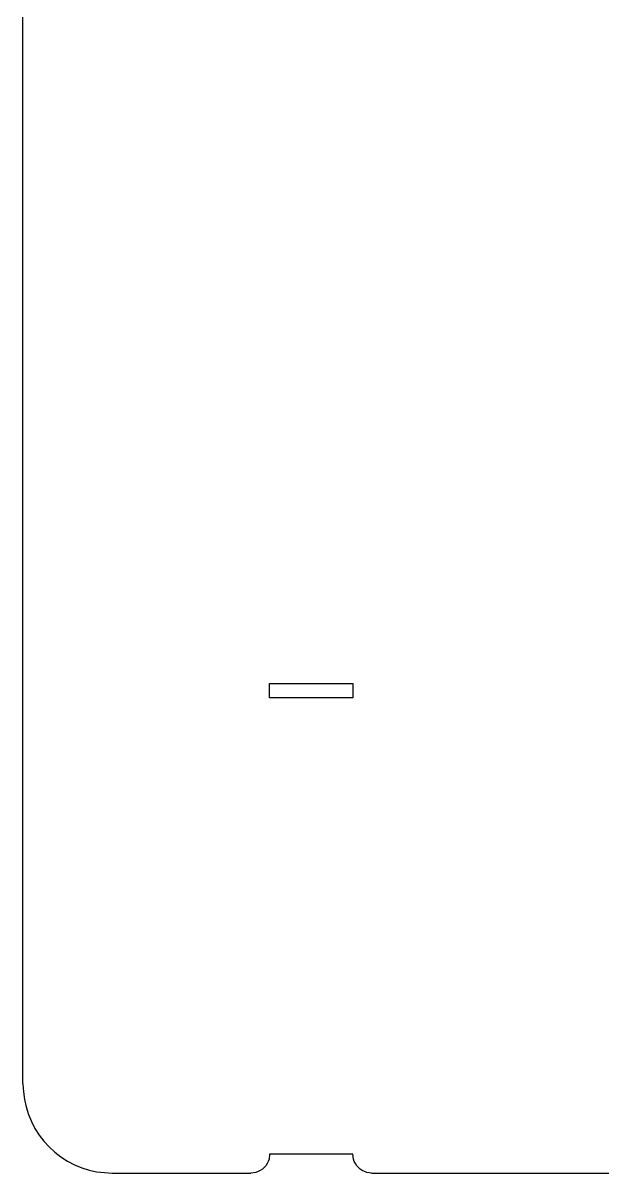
# Model space of a CAD drawing. Extents: x -155 to 155, y -110 to 110.
# Drawn here: x -155 to -93.1, y -110.5 to 12.4 of the extents above; entities that cross this region are included whole.
import ezdxf

# ---------------------------------------------------------------- set-up
doc = ezdxf.new("R2010")
doc.units = 0
doc.layers.get('0').update_dxf_attribs({"linetype": 'CONTINUOUS'})

msp = doc.modelspace()

# ---------------------------------------------------------------- linework, layer by layer
for p, q in [((-155.01, -20), (-155.01, 20)), ((-155.01, -100.96), (-155.01, -20)), ((-128.66, -59.69), (-128.66, -58.17)), ((-128.66, -58.17), (-119.77, -58.17)), ((-119.77, -58.17), (-119.77, -59.69)), ((-119.77, -59.69), (-128.66, -59.69)), ((-155.01, -100.96), (-154.97, -101.8)), ((-154.97, -101.8), (-154.86, -102.62)), ((-154.86, -102.62), (-154.68, -103.43)), ((-154.68, -103.43), (-154.43, -104.22)), ((-154.43, -104.22), (-154.11, -104.99)), ((-154.11, -104.99), (-153.73, -105.73)), ((-153.73, -105.73), (-153.28, -106.43)), ((-153.28, -106.43), (-152.78, -107.09)), ((-152.78, -107.09), (-152.22, -107.7)), ((-152.22, -107.7), (-151.6, -108.26)), ((-151.6, -108.26), (-150.95, -108.77)), ((-150.95, -108.77), (-150.24, -109.21)), ((-150.24, -109.21), (-149.51, -109.6)), ((-128.81, -109.26), (-128.93, -109.49)), ((-128.73, -109.01), (-128.81, -109.26)), ((-128.66, -108.49), (-128.73, -109.01)), ((-119.77, -108.49), (-128.66, -108.49)), ((-119.7, -109.01), (-119.77, -108.49)), ((-119.62, -109.26), (-119.7, -109.01)), ((-119.5, -109.49), (-119.62, -109.26)), ((-149.51, -109.6), (-148.74, -109.92)), ((-148.74, -109.92), (-147.95, -110.17)), ((-147.95, -110.17), (-147.14, -110.35)), ((-147.14, -110.35), (-146.31, -110.45)), ((-146.31, -110.45), (-145.48, -110.49)), ((-145.48, -110.49), (-130.66, -110.49)), ((-130.14, -110.42), (-130.66, -110.49)), ((-129.89, -110.34), (-130.14, -110.42)), ((-129.66, -110.22), (-129.89, -110.34)), ((-129.44, -110.08), (-129.66, -110.22)), ((-129.24, -109.9), (-129.44, -110.08)), ((-129.07, -109.71), (-129.24, -109.9)), ((-128.93, -109.49), (-129.07, -109.71)), ((-119.35, -109.71), (-119.5, -109.49)), ((-119.18, -109.9), (-119.35, -109.71)), ((-118.98, -110.08), (-119.18, -109.9)), ((-118.77, -110.22), (-118.98, -110.08)), ((-118.53, -110.34), (-118.77, -110.22)), ((-118.28, -110.42), (-118.53, -110.34)), ((-117.77, -110.49), (-118.28, -110.42)), ((-117.77, -110.49), (-18.91, -110.49))]:
    msp.add_line(p, q)

doc.saveas('drawing.dxf')
